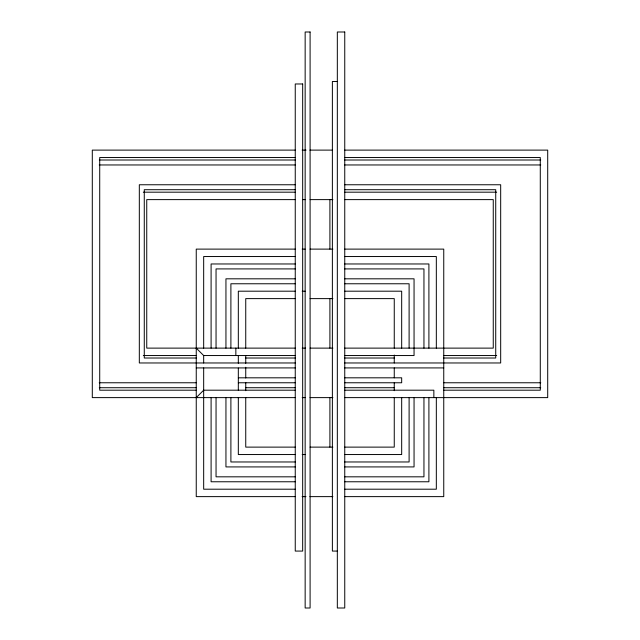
<?xml version="1.0" encoding="UTF-8"?>
<svg xmlns="http://www.w3.org/2000/svg" width="640" height="640" viewBox="0 0 640 640"><rect width="100%" height="100%" fill="white"/><g stroke="black" fill="none" stroke-linecap="round" stroke-linejoin="round"><path stroke-width="0.96" d="M196.248 397.616L203.672 390.192L295.248 390.192M337.328 81.504L332.376 81.504L332.376 551.072L337.328 551.072M295.248 150.112L92.296 150.112L92.296 397.616L295.248 397.616M302.152 150.112L306.048 150.112M309.952 150.112L332.48 150.112M344.752 150.112L547.704 150.112L547.704 397.616L344.752 397.616M295.248 157.536L99.72 157.536L99.72 390.192L196.248 390.192M344.752 157.536L540.28 157.536L540.28 390.192L443.752 390.192M99.288 160.008L295.248 160.008M344.752 160.008L540.712 160.008M99.232 164.96L295.248 164.96M344.752 164.96L540.768 164.96M295.248 184.76L139.32 184.76L139.32 362.968L295.248 362.968M344.752 184.76L500.68 184.76L500.68 362.968L344.752 362.968M295.248 189.712L144.272 189.712L144.272 358.016L196.248 358.016M344.752 189.712L495.728 189.712L495.728 358.016L443.752 358.016M143.32 192.184L295.248 192.184M344.752 192.184L496.68 192.184M295.248 199.616L146.744 199.616L146.744 348.12L295.248 348.12M302.672 199.616L305.592 199.616M310.096 199.616L332.872 199.616M344.752 199.616L493.256 199.616L493.256 348.12L344.752 348.12M295.248 249.112L196.248 249.112L196.248 496.624L295.248 496.624M302.176 249.112L305.152 249.112M310.096 249.112L332.872 249.112M344.752 249.112L443.752 249.112L443.752 496.624L344.752 496.624M295.248 256.536L203.672 256.536L203.672 348.12M344.752 256.536L436.328 256.536L436.328 348.12M295.248 263.968L211.096 263.968L211.096 348.12M344.752 263.968L428.904 263.968L428.904 348.12M295.248 268.912L216.048 268.912L216.048 348.12M344.752 268.912L423.952 268.912L423.952 348.12M295.248 278.816L225.944 278.816L225.944 348.12M344.752 278.816L414.056 278.816L414.056 355.544L344.752 355.544M295.248 283.768L230.896 283.768L230.896 348.12M344.752 283.768L409.104 283.768L409.104 348.12M295.248 291.192L238.32 291.192L238.32 348.12M302.176 291.192L305.152 291.192M344.752 291.192L401.68 291.192L401.68 348.12M295.248 298.616L245.744 298.616L245.744 348.12M310.096 298.616L332.872 298.616M344.752 298.616L394.256 298.616L394.256 348.12M302.176 348.12L305.6 348.12M310.096 348.12L332.904 348.12M143.312 355.544L196.248 355.544M196.248 348.12L203.672 355.544L295.248 355.544M443.752 355.544L496.688 355.544M245.744 358.016L295.248 358.016M344.752 358.016L394.256 358.016M196.248 367.92L295.248 367.92M344.752 367.92L443.752 367.92M238.32 377.816L295.248 377.816M344.752 377.816L401.68 377.816L401.68 382.768L344.752 382.768M99.224 382.768L196.248 382.768M238.32 382.768L295.248 382.768M443.752 382.768L540.776 382.768M99.288 387.72L196.248 387.72M245.744 387.72L295.248 387.72M344.752 387.72L394.256 387.72M443.752 387.72L540.712 387.72M344.752 390.192L433.856 390.192L433.856 397.616M302.176 397.616L305.152 397.616M310.024 397.616L332.872 397.616M295.248 447.12L245.744 447.12L245.744 397.616M310.096 447.12L332.872 447.12M344.752 447.12L394.256 447.12L394.256 397.616M295.248 454.544L238.32 454.544L238.32 397.616M302.176 454.544L305.152 454.544M344.752 454.544L401.68 454.544L401.68 397.616M295.248 461.968L230.896 461.968L230.896 397.616M344.752 461.968L409.104 461.968L409.104 397.616M295.248 466.92L225.944 466.92L225.944 397.616M344.752 466.92L414.056 466.92L414.056 397.616M295.248 476.824L216.048 476.824L216.048 397.616M344.752 476.824L423.952 476.824L423.952 397.616M295.248 481.768L211.096 481.768L211.096 397.616M344.752 481.768L428.904 481.768L428.904 397.616M295.248 489.2L203.672 489.2L203.672 367.92M344.752 489.2L436.328 489.2L436.328 397.616M302.088 496.624L306 496.624M309.904 496.624L332.872 496.624M394.256 355.048L394.256 362.968M394.256 367.92L394.256 377.816M394.256 382.768L394.256 390.688M329.904 199.616L329.904 249.112M329.904 298.616L329.904 348.12M329.904 397.616L329.904 447.12M245.744 355.544L245.744 363.344M245.744 367.24L245.744 377.968M245.744 382.392L245.744 390.688M238.32 355.544L238.32 363.264M238.32 368.096L238.32 390.192M235.848 348.12L235.848 355.544M203.672 355.544L203.672 362.968M310.096 32L305.152 32L305.152 608L310.096 608L310.096 32M344.752 32L337.328 32L337.328 608L344.752 608L344.752 32M302.672 83.976L295.248 83.976L295.248 551.072L302.672 551.072L302.672 83.976"/></g></svg>
